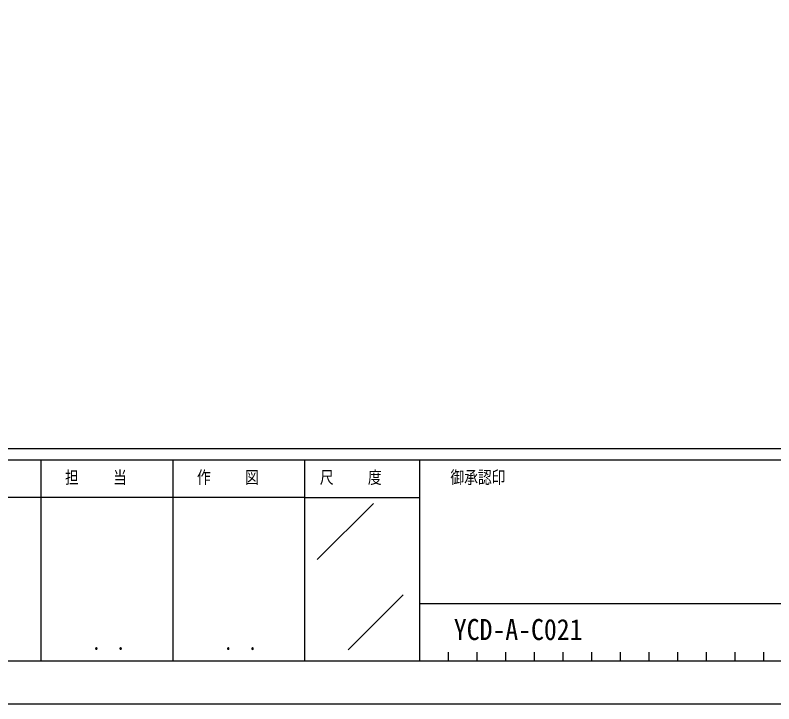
# Model space of a CAD drawing. Units: millimetres, scale not verified. Extents: x -21025 to 12615, y -14850 to 8910.
# Drawn here: x 1716 to 7007, y -14850 to -10045 of the extents above; entities that cross this region are included whole.
import ezdxf
from ezdxf.enums import TextEntityAlignment as Align

# ---------------------------------------------------------------- set-up
doc = ezdxf.new("R2010")
doc.units = ezdxf.units.MM
doc.header["$LTSCALE"] = 40
doc.layers.add('0-2_USER1', color=3, linetype='Continuous')
doc.layers.add('0-8_YKK_ZWAK', color=7, linetype='Continuous')
doc.styles.add('ＭＳ ゴシック', font='')
doc.styles.get('ＭＳ ゴシック').set_extended_font_data('MS Gothic')

msp = doc.modelspace()

# ---------------------------------------------------------------- linework, layer by layer
at = {"layer": '0-8_YKK_ZWAK'}
for p, q in [((11375.08, -13070), (-19824.92, -13070)), ((1895.08, -13150), (1895.08, -14550)), ((2815.08, -13150), (2815.08, -14550)), ((3735.08, -13150), (3735.08, -14550)), ((4535.08, -13150), (3735.08, -13150)), ((8665.08, -13150), (4535.08, -13150)), ((4535.08, -13150), (4535.08, -14550)), ((3735.08, -13410), (975.08, -13410)), ((3735.08, -13410), (4535.08, -13410)), ((3823.42, -13843.16), (4215.15, -13451.43)), ((4037.69, -14473.95), (4422.57, -14089.07)), ((4535.08, -14150), (8665.08, -14150)), ((4735.08, -14490), (4735.08, -14550)), ((4935.08, -14490), (4935.08, -14550)), ((5135.08, -14490), (5135.08, -14550)), ((5335.08, -14490), (5335.08, -14550)), ((5535.08, -14490), (5535.08, -14550)), ((5735.08, -14490), (5735.08, -14550)), ((5935.08, -14490), (5935.08, -14550)), ((6135.08, -14490), (6135.08, -14550)), ((6335.08, -14490), (6335.08, -14550)), ((6535.08, -14490), (6535.08, -14550)), ((6735.08, -14490), (6735.08, -14550)), ((6935.08, -14490), (6935.08, -14550)), ((975.08, -14550), (3735.08, -14550)), ((3735.08, -14550), (4535.08, -14550)), ((4535.08, -14550), (8665.08, -14550))]:
    msp.add_line(p, q, dxfattribs=at)
msp.add_lwpolyline([(-21025, -14850), (12615, -14850), (12615, 8910), (-21025, 8910)], close=True, dxfattribs=at)
msp.add_lwpolyline([(3735.08, -13150), (975.08, -13150), (975.08, -14550)], dxfattribs=at)

# ---------------------------------------------------------------- texts
at = {"layer": '0-2_USER1', "style": 'ＭＳ ゴシック', "width": 0.9}
msp.add_text('YCD-A-C021', height=146.6, dxfattribs=at).set_placement((4775.42, -14448.81), align=Align.BOTTOM_LEFT)
at = {"layer": '0-8_YKK_ZWAK', "style": 'ＭＳ ゴシック', "width": 0.8}
for s, height, p in [('担     当', 87.98, (2063.88, -13340)), ('作     図', 87.98, (2983.88, -13340)), ('尺     度', 87.98, (3840.68, -13340)), ('御承認印', 87.98, (4751.55, -13340)), ('． ．', 103.7, (2255, -14507.41)), ('． ．', 103.7, (3175, -14507.41))]:
    msp.add_text(s, height=height, dxfattribs=at).set_placement(p, align=Align.BOTTOM_LEFT)

doc.saveas('drawing.dxf')
